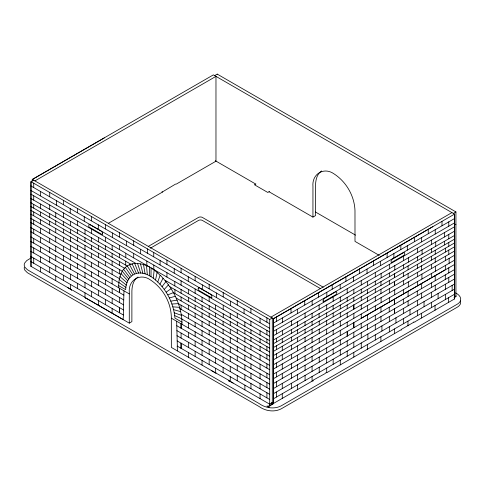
<?xml version="1.0" encoding="UTF-8"?>
<svg xmlns="http://www.w3.org/2000/svg" width="485" height="485" viewBox="0 0 485 485"><rect width="100%" height="100%" fill="white"/><g stroke="black" fill="none" stroke-linecap="round" stroke-linejoin="round"><path stroke-width="0.73" d="M33.58 180.147L30.991 181.639L30.991 266.374L30.943 181.614L269.696 319.457L272.291 317.96L272.291 402.689L269.648 404.163M49.688 225.01L49.688 221.148M49.688 217.395L49.688 213.649M91.429 241.451L91.429 237.747M112.12 283.822L112.12 278.742L30.943 231.872M112.12 265.283L112.12 261.057M112.12 257.214L112.12 253.322M119.552 292.661L119.552 288.242L119.552 292.413M119.552 273.801L119.552 269.575L30.943 218.414M181.087 285.21L181.087 280.845M181.087 293.213L181.087 289.424M195.134 308.981L195.134 305.138M195.128 293.316L195.134 288.951M230.272 325.429L230.272 321.573M260.063 398.597L260.063 393.911M266.92 334.808L266.92 330.4M282.276 398.385L282.276 393.699M291.388 358.682L291.388 354.365M312.067 325.211L312.067 321.397M319.088 317.348L319.088 313.637M333.128 309.236L333.128 305.532M347.205 293.104L347.205 288.739M353.82 327.721L353.82 322.64L353.85 327.702M375.299 284.889L375.299 281.1M389.346 276.783L389.346 272.994M391.086 261.767L391.165 260.439L392.329 259.154L403.447 252.727L404.635 252.703A0.77 0.449 -60 0 1 404.678 252.818A0.667 0.388 -60 0 1 404.696 252.958L404.69 254.898L391.086 262.749M417.433 260.56L417.433 256.771M431.48 252.455L431.48 248.666M444.375 237.007L444.375 232.642M454.475 298.966L454.536 214.115L213.376 74.872L32.319 179.408L32.319 180.923M70.361 229.247L70.361 233.103M63.371 229.065L63.371 232.909M361.252 289.212L361.252 293.001M414.02 321.779L413.923 322.101M403.393 264.883L403.393 268.672M150.993 276.595L151.084 268.011M125.712 253.152L30.943 198.523M188.519 297.432L188.519 301.318M353.82 297.214L353.82 301.106M228.859 381.265L228.859 380.64L269.696 404.187L269.696 403.259M119.552 253.897L119.552 257.687M123.978 290.8L123.305 314.953M84.99 292.831L84.99 297.517L129.283 323.131L129.301 292.413C128.119 280.1 140.153 272.679 150.32 279.857C162.651 287.835 170.817 301.979 171.338 316.681L171.35 347.418L215.649 372.953L215.649 368.267M269.023 191.745L312.934 217.104L312.952 186.385C311.77 174.073 323.804 166.652 333.971 173.83C346.302 181.808 354.468 195.946 354.984 210.654L355.002 241.391L379.252 255.383M174.921 285.968L269.696 340.664M250.945 337.366L250.951 341.21M153.302 278.16L154.163 270.042M325.884 372.704L325.041 373.62L312.934 380.301M112.12 288.49L112.265 293.304M155.527 280.003L157.14 272.431M112.12 308.606L112.12 313.183M157.734 281.973L160.135 275.292M159.898 284.277L163.093 278.214M162.038 286.683L165.967 281.53L160.978 275.995L156.431 271.861A50.804 29.33 60 0 0 151.205 267.999M413.85 322.21L401.356 329.37M164.221 289.448L168.501 284.822M181.087 333.11L181.087 338.069M138.007 276.983C133.369 279.875 132.053 285.792 131.896 290.915L131.878 321.634L129.283 323.131M321.658 170.95C317.02 173.842 315.699 179.759 315.541 184.888L315.529 215.607L312.934 217.104M166.161 292.134L171.078 288.72M255.91 183.985L255.104 184.452M104.311 137.91L32.259 179.535L32.259 181.05M214.637 75.611L217.231 74.114M34.914 180.905L215.97 76.369L215.97 161.19L176.261 184.112M31.246 257.856L26.748 260.578L24.638 263.094A12.319 7.111 0 0 0 24.85 267.174L27.348 269.696L31.664 272.218L259.014 403.478C265.319 408.073 274.231 409.534 281.282 405.799L456.894 304.41A12.325 7.117 0 0 0 460.447 300.779C461.72 297.244 458.44 294.25 455.53 292.892M108.416 223.282L162.663 191.963M148.501 246.289L198.717 217.31A2.801 1.619 0 0 1 202.215 217.341L323.252 287.205M150.392 248.187L198.717 220.305A2.801 1.619 0 0 1 202.215 220.329L320.646 288.696M269.442 191.478L267.768 192.442L254.522 184.797L254.867 184.591M270.885 317.148L451.941 212.618M453.348 213.43L455.936 211.933L455.936 296.662L453.996 297.784M271.533 402.338L273.479 403.465L273.479 318.645L454.536 214.115L454.536 298.93L414.827 321.858L414.827 322.264M432.869 226.628L273.419 318.778L273.479 403.465M273.419 323.125L454.53 218.565M273.425 327.448L454.53 222.888M273.425 331.334L454.524 226.78M273.431 335.699L454.524 231.145M273.431 339.997L454.518 235.467M273.437 343.701L367.418 289.436L367.387 293.273M367.387 289.46L454.518 239.153M273.437 347.515L454.512 242.973M273.443 351.358L454.512 246.816M273.443 355.578L454.506 251.048M273.449 359.803L454.506 255.274M273.449 364.726L454.5 260.196M273.455 369.036L454.5 264.513M273.455 374.117L454.493 269.593M273.461 378.664L454.493 274.146M273.461 383.508L454.487 278.996M273.467 388.54L454.487 284.034M273.473 393.656L454.475 289.157M273.31 398.876L454.906 294.031M272.643 403.944L313.122 380.573L313.122 380.974M326.69 372.741L401.228 329.709L401.228 330.103M167.883 294.874L173.333 292.619L269.696 348.188M169.41 297.96L175.303 296.262A42.589 24.59 60 0 1 177.171 300.433A44.032 25.42 60 0 1 179.668 307.605L181.105 313.753A47.251 27.281 60 0 1 181.96 322.155L181.954 324.307L171.338 318.178M170.787 301.155L177.067 300.124M149.428 266.974A50.804 29.33 60 0 0 144.203 264.798C139.765 263.349 134.836 262.821 130.356 264.398A45.602 26.329 60 0 0 126.094 266.774L125.354 267.393A42.589 24.59 60 0 0 123.463 269.424A44.032 25.42 60 0 0 120.965 273.716L119.528 278.202A47.251 27.281 60 0 0 118.673 285.616L118.686 287.781L129.301 293.91M119.468 302.494L119.552 297.511M171.854 304.016L178.371 303.646L269.696 356.257M123.087 319.512L123.445 315.038L30.943 261.627M172.812 306.835L179.626 307.344M228.726 380.27L216.183 373.207M112.229 298.317L112.12 303.374M85.13 297.438L72.605 290.218M173.497 309.624L180.747 311.655M174.224 312.783L181.372 315.329M188.374 337.245L188.519 332.48M118.673 285.635L125.688 289.666C125.821 276.832 136.461 268.787 148.416 275.225A37.806 21.825 60 0 1 149.629 275.832L151.011 276.626A37.739 21.789 60 0 1 152.223 277.42C165.288 286.835 173.581 302.119 174.946 318.105L181.96 322.173M174.642 315.547L181.784 318.827M455.888 296.632L455.936 295.735M181.802 319.027L269.696 369.716M228.859 380.64L233.109 383.065M217.183 74.09L455.936 211.933M455.518 224.234L455.936 224.476M315.456 212L355.553 235.152M215.285 160.717L255.425 183.894M175.667 184.021L162.293 192.012L161.935 191.811M32.319 179.408L273.479 318.645M30.943 185.967L269.696 323.81M30.943 190.459L269.696 328.303M30.943 194.158L269.696 332.007M269.696 336.366L174.921 281.561M30.943 202.821L125.712 257.559M135.564 263.258L125.821 257.632L125.821 253.34L174.818 281.627L174.818 285.92L165.076 280.3M30.943 206.525L131.077 264.337M169.562 286.556L269.696 344.374M30.943 210.344L127.3 266.041L132.757 274.595M30.943 214.188L124.512 268.211M176.128 298.008L269.696 352.031M30.943 222.639L120.813 274.528M179.826 308.599L269.696 360.488M30.943 227.562L119.431 278.651M181.208 314.316L269.696 365.405M30.943 236.953L118.819 287.817M269.696 374.802L181.82 324.192M30.943 241.506L123.875 295.159M176.764 325.696L269.696 379.349M30.943 246.35L123.754 299.936M176.879 330.612L269.696 384.193M30.943 251.382L123.663 304.913M176.976 335.693L269.696 389.225M30.943 256.504L123.554 309.976M177.086 340.882L269.696 394.353M269.696 399.47L177.189 346.066L177.552 350.958M30.943 266.313L71.774 289.921L71.774 290.576M123.063 319.536L85.378 297.772L85.378 298.214M211.557 370.637L215.249 372.765M67.53 287.472L71.774 289.951M112.12 278.742L118.831 282.67M119.552 269.575L122.262 271.254L128.786 279.148M118.849 282.488L125.997 287.466M119.268 279.469L126.415 285.18M119.892 276.523L127.137 282.858M188.404 342.295L188.519 347.484M121.014 273.504L127.822 280.863M165.967 281.536L170.283 287.447A45.602 26.329 60 0 1 174.545 294.747L175.279 296.214M123.572 269.236L129.847 277.517M125.336 267.411L131.223 275.91M129.556 264.743L134.472 273.837M216.049 373.038L215.94 372.71M132.132 263.822L136.418 273.394M134.672 263.464L138.595 273.152M137.546 263.464L140.741 273.219M140.498 263.955L142.905 273.413M177.328 346.144L176.655 321.209M143.493 264.549L145.112 273.995M460.592 300.949L460.447 303.774A12.325 7.117 0 0 1 456.894 307.405L281.282 408.794C274.231 412.529 265.319 411.068 259.014 406.472L31.664 275.213L27.348 272.691L24.85 270.169A12.319 7.111 0 0 1 24.25 267.441M146.476 265.604L147.337 274.716M149.556 267.126L149.647 275.819M237.262 329.442L237.262 333.304M403.393 256.298L403.393 260.663M291.388 337.148L291.388 340.991M282.276 346.26L282.276 350.485M105.506 237.207L105.506 241.572M33.714 195.764L33.72 200.172M452.141 285.386L452.141 290.503M449.134 258.378L449.134 263.3M448.777 221.857L448.777 226.21M448.777 234.419L448.777 238.772M448.777 242.409L448.777 246.283M448.777 250.066L448.777 254.413M448.777 267.817L448.777 272.897M448.777 277.444L448.777 282.294M448.576 297.687L448.576 302.373M445.527 248.162L445.527 252.006M445.527 256.232L445.527 260.457M445.527 265.422L445.527 269.648L361.252 318.305L361.252 314.074M445.527 284.168L445.527 289.199M445.527 294.328L445.527 299.445M445.303 274.898L445.303 279.451M444.375 241.342L444.375 244.937M441.999 221.445L441.999 225.798M438.094 293.492L438.094 298.614M435.724 241.924L435.73 246.313M435.536 266.229L435.536 271.145M435.245 229.672L435.245 234.025M435.245 250.284L435.245 254.098M435.215 257.959L435.215 262.185M435.245 275.632L435.215 280.73M435.245 285.259L435.215 290.121M435.039 305.501L435.039 310.188M431.486 240.081L431.486 244.446M431.48 256.268L431.48 260.112M431.48 264.337L431.48 268.569M431.48 273.528L431.48 277.76M431.48 292.279L431.48 297.311M431.48 302.434L431.48 307.557M431.371 282.949L431.371 287.496M428.273 229.369L428.273 233.721M424.048 301.603L424.048 306.72M422.083 249.799L422.083 254.213M421.92 274.086L421.92 279.002M421.647 237.523L421.647 241.876M421.677 258.111L421.647 261.948M421.677 265.774L421.647 270.018M421.677 283.464L421.647 288.557M421.677 293.092L421.647 297.954M421.501 313.316L421.501 318.002M417.439 248.193L417.439 252.552M417.433 264.38L417.433 268.223M417.433 272.449L417.433 276.674M417.433 281.639L417.433 285.865M417.433 300.385L417.433 305.417M417.433 310.546L417.433 315.662M417.27 291.085L417.27 295.638M414.548 237.298L414.548 241.645M410.007 309.709L410.007 314.832M408.437 257.68L408.437 262.088M408.328 281.937L408.328 286.853M408.109 265.944L408.085 269.775M408.109 273.607L408.085 277.85M408.109 291.291L408.085 296.39M408.109 300.924L408.085 305.786M407.97 321.131L407.97 325.817M407.309 245.798L407.309 250.151M403.393 272.485L403.393 276.329M403.393 280.56L403.393 284.786M403.393 289.751L403.393 293.977M403.332 299.13L403.332 303.683M403.393 308.496L403.393 313.528M403.393 318.651L403.393 323.774M400.822 245.222L400.822 249.569M395.96 317.82L395.96 322.937M394.79 265.562L394.79 269.969M394.711 289.794L394.711 294.716M394.547 308.757L394.547 313.601L394.517 308.769M394.432 328.945L394.432 333.632M393.887 253.552L393.887 257.899M389.346 264.41L389.346 268.775M389.346 280.597L389.346 284.44M389.346 288.666L389.346 292.892M389.346 297.857L389.346 302.082M389.346 316.608L389.346 321.634M389.346 326.763L389.346 331.879M389.237 307.272L389.237 311.825M387.103 253.146L387.103 257.493M381.913 325.932L381.913 331.049M381.143 273.437L381.143 277.844M381.113 297.644L381.113 302.567M380.98 281.609L380.955 285.441M380.98 289.266L380.955 293.51M380.98 306.956L380.955 312.055M380.98 316.584L380.955 321.452M380.895 336.76L380.895 341.446M380.458 261.3L380.458 265.653M375.299 272.521L375.299 276.887M375.299 288.708L375.299 292.552M375.299 296.778L375.299 301.003M375.299 305.968L375.299 310.194M375.299 315.317L375.299 319.87M375.299 324.714L375.299 329.745M375.299 334.868L375.299 339.991M373.377 261.069L373.377 265.416M367.866 334.038L367.866 339.161M367.497 281.318L367.497 285.726M367.497 305.508L367.497 310.424M367.418 297.099L367.387 301.343M367.418 314.789L367.387 319.888M367.418 324.416L367.387 329.285M367.357 344.574L367.357 349.261M367.036 269.054L367.036 273.407M361.252 280.627L361.252 284.998M361.252 296.814L361.252 300.658M361.252 304.883L361.252 309.115M361.198 323.459L361.198 328.005M361.252 332.825L361.252 337.857M361.252 342.98L361.252 348.097M359.652 268.993L359.652 273.346M353.85 289.193L353.85 293.601M353.904 313.352L353.82 318.324M353.85 332.249L353.82 337.111M353.82 342.143L353.82 347.272M353.82 352.389L353.82 357.075M353.607 276.802L353.607 281.154M347.175 297.42L347.175 301.13M347.205 304.926L347.205 308.769M347.205 312.995L347.205 317.22M347.205 322.143L347.205 326.453M347.205 340.931L347.205 345.963M347.205 351.091L347.205 356.208M345.926 276.917L345.926 281.27M340.288 297.026L340.288 301.434M340.288 312.764L340.288 316.99M340.288 321.216L340.288 326.138M340.288 330.455L340.288 335.535M340.288 340.082L340.288 344.932M340.288 349.958L340.288 355.087M340.288 360.203L340.288 364.89M340.185 284.556L340.185 288.908M340.258 305.047L340.258 308.921M333.165 296.85L333.165 301.209M333.165 313.043L333.165 316.875M333.165 321.106L333.165 325.332M333.165 330.249L333.165 334.565M333.165 339.645L333.165 344.192M333.165 349.042L333.165 354.074M333.165 359.197L333.165 364.32M332.201 284.84L332.201 289.193M326.829 292.261L326.829 296.614M326.72 304.889L326.72 309.297M326.69 312.91L326.69 316.784M326.69 320.615L326.69 324.841M326.69 329.066L326.69 333.983M326.69 338.3L326.69 343.38M326.69 347.933L326.69 352.777M326.69 357.809L326.69 362.932M326.69 368.054L326.72 372.838M319.227 321.088L319.227 324.92M319.227 329.151L319.227 333.377M319.227 338.294L319.227 342.61M319.227 347.69L319.227 352.237M319.227 357.087L319.227 362.119M319.227 367.242L319.227 372.365M319.118 304.956L319.118 309.321M318.475 292.764L318.475 297.117M312.152 300.736L312.152 305.089M312.097 313.334L312.097 317.742M312.067 329.06L312.067 333.286M312.067 337.512L312.067 342.428M312.067 346.745L312.067 351.825M312.067 356.372L312.067 361.222M312.067 366.254L312.067 371.377M312.067 376.499L312.067 381.186M305.077 313.067L305.077 317.426M305.041 321.749L305.041 325.453M305.077 329.248L305.077 333.092M305.077 337.317L305.077 341.543M305.077 346.466L305.077 350.782M305.077 355.863L305.077 360.41M305.077 365.26L305.077 370.291M305.077 375.414L305.077 380.531M304.75 300.688L304.75 305.041M297.469 309.212L297.469 313.565M297.469 321.779L297.469 326.187M297.438 329.8L297.438 333.656M297.438 337.499L297.438 341.731M297.438 345.957L297.438 350.873M297.438 355.19L297.438 360.27M297.438 364.817L297.438 369.667M297.438 374.699L297.438 379.822M297.438 384.945L297.438 389.631M291.418 320.949L291.418 325.356M291.388 329.63L291.388 333.383M291.388 345.223L291.388 349.449M291.388 363.762L291.388 368.309M291.388 373.159L291.388 378.191M291.388 383.314L291.388 388.436M291.024 308.612L291.024 312.964M282.415 317.905L282.415 322.258M282.415 330.497L282.415 334.85M282.276 338.597L282.276 342.41M282.276 354.711L282.276 359.634M282.276 363.944L282.276 369.024M282.276 373.571L282.276 378.421M282.276 383.453L282.276 388.576M276.602 316.941L276.602 321.288M276.602 329.509L276.602 333.862M276.602 338.233L276.602 341.919M276.602 345.769L276.602 349.455M276.602 353.759L276.602 357.985M276.602 362.95L276.602 367.175M276.602 372.625L276.602 376.851M276.602 381.695L276.602 386.521M276.602 391.971L276.602 396.972M269.696 319.457L269.696 404.187M266.92 317.76L266.92 322.167M266.92 339.063L266.92 342.816M266.92 346.636L266.92 350.388M266.92 354.729L266.92 358.882M266.92 363.883L266.92 368.03M266.92 373.304L266.92 377.742M266.92 382.592L266.92 387.624M266.914 392.741L266.914 397.864M260.063 318.208L260.063 322.622M260.063 330.764L260.063 335.171M260.063 338.809L260.063 342.628M260.063 346.472L260.063 350.697M260.063 354.923L260.063 359.846M260.063 364.156L260.063 369.243M260.063 373.789L260.063 378.633M260.063 383.665L260.063 388.794M250.921 308.521L250.921 312.928M250.921 321.161L250.921 325.568M250.951 329.842L250.951 333.595M250.951 345.435L250.951 349.661M250.951 354.577L250.951 358.894M250.951 363.974L250.951 368.527M250.951 373.371L250.951 378.403M250.951 383.526L250.951 388.649M244.901 330.012L244.901 333.868M244.901 337.718L244.901 341.943M244.901 346.169L244.901 351.085M244.901 355.402L244.901 360.482M244.901 365.035L244.901 369.879M244.901 374.911L244.901 380.034M244.901 385.157L244.901 389.843M244.87 321.991L244.87 326.399M244.064 308.975L244.064 313.383M237.262 300.639L237.262 304.998M237.262 313.28L237.262 317.639M237.298 321.961L237.298 325.665M237.262 337.53L237.262 341.761M237.262 346.678L237.262 350.995M237.262 356.075L237.262 360.622M237.262 365.472L237.262 370.504M237.262 375.626L237.262 380.749M230.411 301.088L230.411 305.453M230.242 313.546L230.242 317.954M230.272 329.273L230.272 333.498M230.272 337.724L230.272 342.646M230.272 346.957L230.272 352.037M230.272 356.59L230.272 361.434M230.272 366.466L230.272 371.589M230.272 376.712L230.272 381.398M223.221 292.528L223.221 296.893M223.221 305.168L223.221 309.533M223.252 313.85L223.252 317.554M223.112 321.3L223.112 325.138M223.112 329.363L223.112 333.589M223.112 338.506L223.112 342.822M223.112 347.903L223.112 352.456M223.112 357.299L223.112 362.331M223.112 367.454L223.112 372.577M216.365 292.982L216.365 297.347M215.619 305.101L215.619 309.509M215.649 313.128L215.649 316.996M215.649 320.827L215.649 325.053M215.649 329.279L215.649 334.201M215.649 338.512L215.649 343.592M215.649 348.145L215.649 352.989M215.649 358.021L215.649 363.15M215.261 372.759L215.261 373.207M209.174 284.422L209.174 288.781M209.174 297.062L209.174 301.421M209.205 305.744L209.205 309.448M209.174 313.255L209.174 317.093M209.174 321.319L209.174 325.544M209.174 330.461L209.174 334.777M209.174 339.858L209.174 344.411M209.174 349.255L209.174 354.286M209.174 359.409L209.174 364.532M202.324 284.877L202.324 289.236M202.051 297.238L202.051 301.646M202.081 305.265L202.081 309.133M202.051 312.977L202.051 317.202M202.051 321.428L202.051 326.35M202.051 330.667L202.051 335.747M202.051 340.294L202.051 345.144M202.051 350.176L202.051 355.299M202.051 360.416L202.051 365.108M195.134 276.311L195.134 280.676M195.164 297.638L195.164 301.343M195.134 313.207L195.134 317.433M195.134 322.355L195.134 326.672M195.134 331.752L195.134 336.299M195.134 341.149L195.134 346.175M195.134 351.304L195.134 356.42M188.519 305.162L188.519 309.388M188.519 313.613L188.519 318.536M188.519 322.852L188.519 327.933M188.519 352.601L188.519 357.287M188.489 289.406L188.489 293.819M188.277 276.765L188.277 281.13M181.087 268.205L181.087 272.564M181.087 297.026L181.087 300.87M181.087 305.101L181.087 309.327M174.921 289.654L174.921 293.467M174.236 268.66L174.236 273.019M166.943 260.075L166.943 264.44M166.943 272.715L166.943 277.08M160.092 260.53L160.092 264.889M153.806 265.131L153.806 269.49M153.733 252.449L153.733 256.814M147.604 248.908L147.604 253.273M146.834 261.106L146.834 265.471M140.547 249.248L140.547 253.606M133.696 240.881L133.696 245.246M133.696 253.522L133.696 257.881M126.403 241.039L126.403 245.404M125.712 261.245L125.712 265.059M119.552 232.679L119.552 237.038M119.552 245.319L119.552 249.684M119.552 261.5L119.552 265.344M112.356 232.933L112.356 237.298M112.15 245.337L112.15 249.745M112.12 269.508L112.12 274.431M105.506 224.567L105.506 228.932M105.475 245.853L105.475 249.557M105.506 253.394L105.506 257.238M105.506 261.463L105.506 265.689M105.506 270.612L105.506 274.922M105.506 280.009L105.506 284.556M105.506 289.399L105.506 294.431M105.506 299.56L105.506 304.677M98.588 237.504L98.588 241.912M98.582 253.243L98.582 257.468M98.582 261.694L98.582 266.611M98.582 270.927L98.582 276.007M98.582 280.56L98.582 285.404M98.582 290.436L98.582 295.559M98.582 300.682L98.582 305.368M98.552 245.489L98.552 249.363M98.316 224.828L98.316 229.187M91.459 216.462L91.459 220.82M91.459 229.102L91.459 233.461M91.459 245.295L91.459 249.126M91.459 253.352L91.459 257.583M91.459 262.5L91.459 266.817M91.459 271.897L91.459 276.444M91.459 281.294L91.459 286.326M91.459 291.449L91.459 296.565M85.02 229.702L85.02 234.116M84.99 237.692L84.99 241.56M84.99 245.392L84.99 249.617M84.99 253.843L84.99 258.766M84.99 263.082L84.99 268.163M84.99 272.709L84.99 277.559M84.99 282.585L84.99 287.714M84.269 216.716L84.269 221.081M77.527 237.25L77.527 241.081M77.527 245.307L77.527 249.532M77.527 254.455L77.527 258.772M77.527 263.852L77.527 268.399M77.527 273.249L77.527 278.281M77.527 283.404L77.527 288.52M77.418 208.35L77.418 212.715M77.418 220.99L77.418 225.355M77.388 229.635L77.388 233.34M70.398 221.257L70.398 225.67M70.361 236.947L70.361 241.172M70.361 245.398L70.361 250.321M70.361 254.637L70.361 259.717M70.361 264.264L70.361 269.114M70.361 274.14L70.361 279.269M70.361 284.386L70.361 289.072M70.228 208.611L70.228 212.97M63.371 200.244L63.371 204.603M63.371 212.885L63.371 217.244M63.341 221.53L63.341 225.234M63.371 237.141L63.371 241.366M63.371 246.283L63.371 250.599M63.371 255.68L63.371 260.227M63.371 265.077L63.371 270.109M63.371 275.231L63.371 280.354M56.569 200.723L56.569 205.137M55.769 212.812L55.769 217.225M55.739 220.802L55.739 224.658M55.739 228.502L55.739 232.727M55.739 236.953L55.739 241.876M55.739 246.192L55.739 251.272M55.739 255.819L55.739 260.669M55.739 265.701L55.739 270.824M55.739 275.941L55.739 280.627M49.719 192.357L49.719 196.771M49.719 204.997L49.719 209.411M49.688 229.235L49.688 233.467M49.688 238.384L49.688 242.7M49.688 247.78L49.688 252.327M49.688 257.177L49.688 262.209M49.688 267.332L49.688 272.449M40.57 191.49L40.57 195.898M40.57 204.039L40.57 208.453M40.57 212.09L40.57 215.904M40.57 219.747L40.57 223.973M40.57 228.199L40.57 233.121M40.57 237.438L40.57 242.518M40.57 247.065L40.57 251.915M40.57 256.941L40.57 262.07M40.57 267.187L40.57 271.873M33.72 183.124L33.72 187.531M33.72 204.427L33.72 208.18M33.72 212L33.72 215.752M33.72 220.093L33.72 224.246M33.72 229.247L33.72 233.394M33.72 238.668L33.72 243.106M33.72 247.956L33.72 252.988M33.726 258.117L33.726 263.234M181.087 343.192L181.081 348.309L181.087 343.192M198.201 288.739L198.207 290.042L211.812 297.899L211.818 295.965A0.667 0.388 60 0 0 211.799 295.808A0.77 0.449 60 0 0 211.751 295.638L210.569 294.298L199.45 287.878L198.395 287.72L198.201 288.739M323.149 300.67L323.149 301.973L336.754 294.122L336.76 292.182A0.667 0.388 -60 0 0 336.742 292.043A0.77 0.449 -60 0 0 336.699 291.928L335.511 291.952L324.392 298.372L323.337 299.439L323.149 300.67M353.82 304.95L353.82 309.175L353.85 304.932M102.432 233.139L102.426 234.746L88.828 226.895L88.822 224.955A0.667 0.388 60 0 1 88.84 224.816A0.77 0.449 60 0 1 88.882 224.7L90.064 224.725L101.189 231.145L102.244 232.212L102.432 233.139M268.544 406.685L269.084 407.279L266.817 406.115L268.526 406.115L272.055 404.066L271.691 403.35L273.316 403.841L268.544 406.685M119.559 312.789L119.552 307.666L119.559 312.789M181.087 323.925L181.087 328.187L181.087 323.925M394.547 277.596L394.547 273.776L394.517 277.608M394.547 285.665L394.547 281.439L394.517 285.683M394.547 304.204L394.547 299.124L394.517 304.222M347.26 336.057L347.26 331.504L347.205 336.087"/></g></svg>
